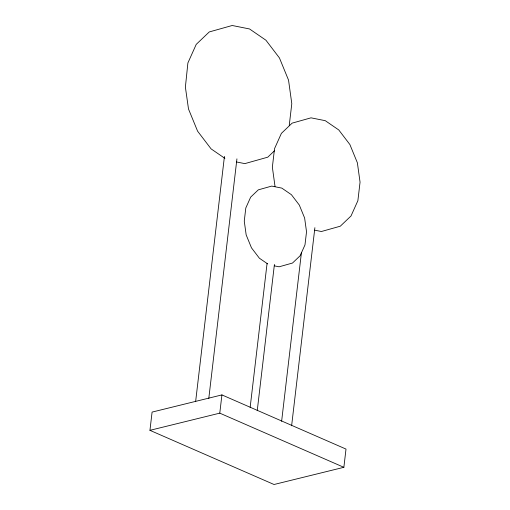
<?xml version="1.0" encoding="UTF-8"?>
<svg xmlns="http://www.w3.org/2000/svg" width="510" height="510" viewBox="0 0 510 510"><rect width="100%" height="100%" fill="white"/><g stroke="black" fill="none" stroke-linecap="round" stroke-linejoin="round"><path stroke-width="0.76" d="M149.946 430.332L152.088 412.093L221.92 394.906L346.009 449.081L343.867 467.313L274.036 484.5L149.946 430.332L219.778 413.145L343.867 467.313M195.617 401.708L224.432 156.436M208.775 398.59L236.933 158.859M219.778 413.145L221.92 394.906M250.155 407.407L267.061 263.491M289.246 125.39L291.796 103.67L288.539 80.127L279.442 57.942L265.933 40.22L249.53 28.955L232.209 25.5L209.259 31.945L196.229 44.376L187.89 62.953L185.385 87.114L188.496 108.993L197.599 131.178L211.108 148.894L224.884 158.361M257.238 410.728L274.418 264.441M281.622 421.273L301.461 252.386M291.618 425.773L314.893 227.683M274.584 150.686L267.782 157.169L244.832 163.621L236.544 161.97M314.644 230.163L321.396 231.508L340.291 226.204L351.014 215.979L357.88 200.685L360.054 182.172L357.376 162.792L349.885 144.534L338.767 129.948L325.265 120.679L311.011 117.835L292.122 123.139L281.392 133.365L274.533 148.659L272.359 167.172L275.037 186.552M274.412 265.869L279.085 266.806L292.498 263.039L300.109 255.771L304.98 244.915L306.529 231.776L304.623 218.012L299.306 205.052L291.414 194.699L281.826 188.113L271.709 186.093L258.296 189.86L250.678 197.121L245.807 207.978L244.264 221.123L246.164 234.88L251.481 247.847L259.373 258.2L267.68 263.906"/></g></svg>
